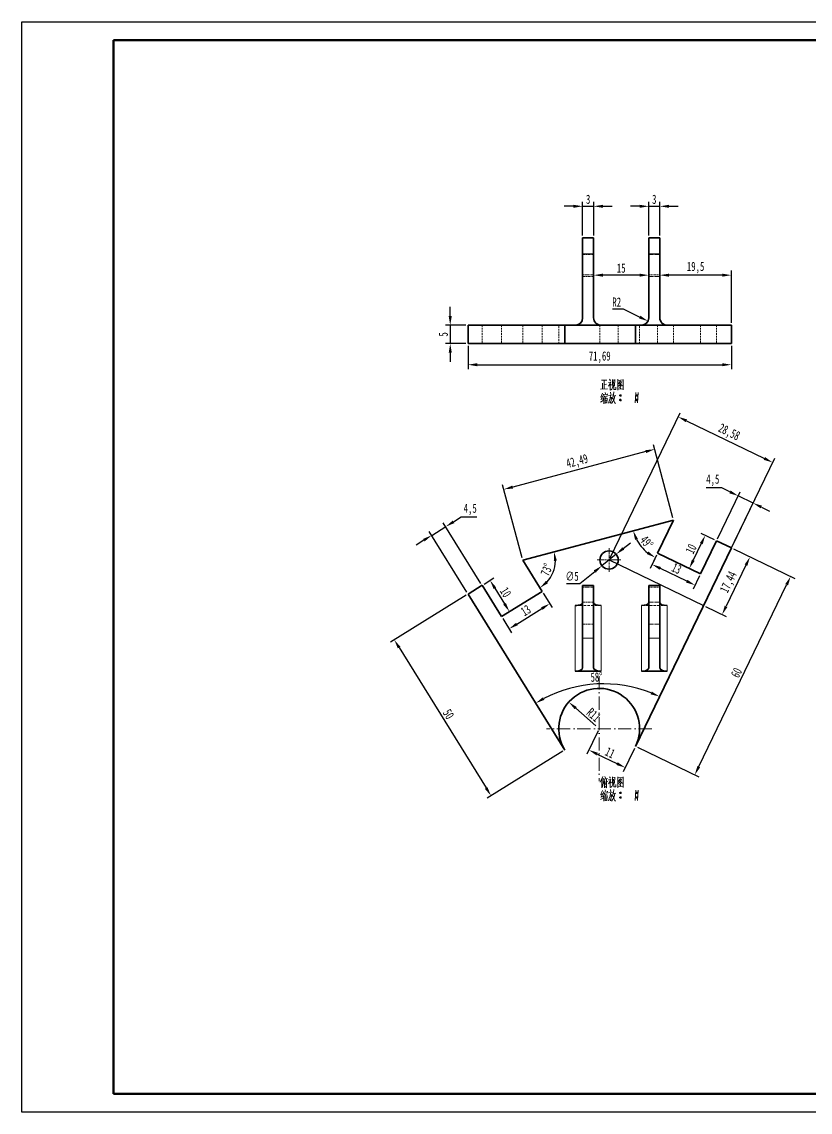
# Model space of a CAD drawing. Header units: millimetres. Extents: x 1050 to 2021, y 766 to 1186.
# Drawn here: x 1050 to 1264.7, y 765.6 to 1062.6 of the extents above; entities that cross this region are included whole.
import ezdxf

# ---------------------------------------------------------------- set-up
doc = ezdxf.new("R2010")
doc.units = ezdxf.units.MM
doc.header["$LTSCALE"] = 0.3
doc.linetypes.add('DASHDOT', pattern=[18.5, 12, -3, 0.5, -3])
doc.linetypes.add('DASHED', pattern=[19.05, 12.7, -6.35])
doc.layers.add('尺寸线', color=3, linetype='Continuous', lineweight=25)
doc.layers.add('粗实线', color=7, linetype='Continuous', lineweight=50)
doc.styles.add('NUT Standard', font='simfang.ttf', dxfattribs={"width": 0.7, "height": 2.5})
doc.dimstyles.new('NUT Standard', dxfattribs={"dimtxt": 2.5, "dimasz": 2.5, "dimexe": 1.25, "dimexo": 0.625, "dimtad": 1, "dimtoh": 1, "dimtxsty": 'NUT Standard', "dimcen": 2.5, "dimadec": 0, "dimazin": 0, "dimtfac": 1, "dimtmove": 0, "dimatfit": 3, "dimfxl": 1, "dimarcsym": 0})

# ---------------------------------------------------------------- blocks, each defined once
blk = doc.blocks.new('*D5')
at = {"layer": 'Defpoints', "color": 0, "transparency": 16777216}
for p in [(1218.72, 981.98), (1220.51, 981.09)]:
    blk.add_point(p, dxfattribs=at)
at = {"layer": '尺寸线', "color": 0, "lineweight": -2, "transparency": 16777216}
for p, q in [((1210.84, 984.41), (1213.78, 984.41)), ((1213.78, 984.41), (1218.27, 982.2))]:
    blk.add_line(p, q, dxfattribs=at)
at = {"layer": '尺寸线', "color": 0, "transparency": 16777216}
blk.add_solid([(1218.45, 982.57), (1218.08, 981.82), (1220.51, 981.09)], dxfattribs=at)
at = {"layer": '尺寸线', "color": 0, "transparency": 16777216, "insert": (1212, 986.28), "char_height": 2.5, "attachment_point": 5, "style": 'NUT Standard'}
blk.add_mtext('R2', dxfattribs=at)
blk = doc.blocks.new('*D7')
at = {"layer": 'Defpoints', "color": 0, "transparency": 16777216}
for p in [(1243.21, 919.3), (1259.34, 911.52), (1217.12, 865.27)]:
    blk.add_point(p, dxfattribs=at)
at = {"layer": '尺寸线', "color": 0, "lineweight": -2, "transparency": 16777216}
for p, q in [((1243.78, 919.03), (1260.46, 910.97)), ((1234.33, 859.74), (1258.25, 909.26)), ((1217.69, 865), (1234.37, 856.94))]:
    blk.add_line(p, q, dxfattribs=at)
at = {"layer": '尺寸线', "color": 0, "transparency": 16777216}
for points in [[(1257.87, 909.45), (1258.62, 909.08), (1259.34, 911.52)], [(1233.96, 859.92), (1234.71, 859.56), (1233.24, 857.49)]]:
    blk.add_solid(points, dxfattribs=at)
at = {"layer": '尺寸线', "color": 0, "transparency": 16777216, "insert": (1244.59, 885.32), "char_height": 2.5, "attachment_point": 5, "rotation": 64.2234, "style": 'NUT Standard'}
blk.add_mtext('60', dxfattribs=at)
blk = doc.blocks.new('*D8')
at = {"layer": 'Defpoints', "color": 0, "transparency": 16777216}
for p in [(1171.52, 906.76), (1197.87, 864.26), (1177.77, 851.8)]:
    blk.add_point(p, dxfattribs=at)
at = {"layer": '尺寸线', "color": 0, "lineweight": -2, "transparency": 16777216}
for p, q in [((1170.99, 906.43), (1150.37, 893.64)), ((1152.75, 892.18), (1176.46, 853.93)), ((1197.34, 863.93), (1176.71, 851.15))]:
    blk.add_line(p, q, dxfattribs=at)
at = {"layer": '尺寸线', "color": 0, "transparency": 16777216}
for points in [[(1153.1, 892.4), (1152.39, 891.96), (1151.43, 894.3)], [(1176.81, 854.15), (1176.1, 853.71), (1177.77, 851.8)]]:
    blk.add_solid(points, dxfattribs=at)
at = {"layer": '尺寸线', "color": 0, "transparency": 16777216, "insert": (1166.21, 874.05), "char_height": 2.5, "attachment_point": 5, "rotation": 301.7932, "style": 'NUT Standard'}
blk.add_mtext('50', dxfattribs=at)
blk = doc.blocks.new('*D9')
at = {"layer": 'Defpoints', "color": 0, "transparency": 16777216}
for p in [(1205.72, 1012.37), (1202.72, 1003.75), (1205.72, 1003.75)]:
    blk.add_point(p, dxfattribs=at)
at = {"layer": '尺寸线', "color": 0, "lineweight": -2, "transparency": 16777216}
for p, q in [((1202.72, 1004.38), (1202.72, 1013.62)), ((1205.72, 1004.38), (1205.72, 1013.62)), ((1200.22, 1012.37), (1197.72, 1012.37)), ((1202.72, 1012.37), (1205.72, 1012.37)), ((1208.22, 1012.37), (1210.72, 1012.37))]:
    blk.add_line(p, q, dxfattribs=at)
at = {"layer": '尺寸线', "color": 0, "transparency": 16777216}
for points in [[(1200.22, 1012.78), (1200.22, 1011.95), (1202.72, 1012.37)], [(1208.22, 1012.78), (1208.22, 1011.95), (1205.72, 1012.37)]]:
    blk.add_solid(points, dxfattribs=at)
at = {"layer": '尺寸线', "color": 0, "transparency": 16777216, "insert": (1204.22, 1014.26), "char_height": 2.5, "attachment_point": 5, "style": 'NUT Standard'}
blk.add_mtext('3', dxfattribs=at)
blk = doc.blocks.new('*D10')
at = {"layer": 'Defpoints', "color": 0, "transparency": 16777216}
for p in [(1223.72, 1012.37), (1220.72, 1003.75), (1223.72, 1003.75)]:
    blk.add_point(p, dxfattribs=at)
at = {"layer": '尺寸线', "color": 0, "lineweight": -2, "transparency": 16777216}
for p, q in [((1220.72, 1004.38), (1220.72, 1013.62)), ((1223.72, 1004.38), (1223.72, 1013.62)), ((1218.22, 1012.37), (1215.72, 1012.37)), ((1220.72, 1012.37), (1223.72, 1012.37)), ((1226.22, 1012.37), (1228.72, 1012.37))]:
    blk.add_line(p, q, dxfattribs=at)
at = {"layer": '尺寸线', "color": 0, "transparency": 16777216}
for points in [[(1218.22, 1012.78), (1218.22, 1011.95), (1220.72, 1012.37)], [(1226.22, 1012.78), (1226.22, 1011.95), (1223.72, 1012.37)]]:
    blk.add_solid(points, dxfattribs=at)
at = {"layer": '尺寸线', "color": 0, "transparency": 16777216, "insert": (1222.22, 1014.26), "char_height": 2.5, "attachment_point": 5, "style": 'NUT Standard'}
blk.add_mtext('3', dxfattribs=at)
blk = doc.blocks.new('*D11')
at = {"layer": 'Defpoints', "color": 0, "transparency": 16777216}
for p in [(1171.52, 974.98), (1243.21, 974.98), (1243.21, 969.21)]:
    blk.add_point(p, dxfattribs=at)
at = {"layer": '尺寸线', "color": 0, "lineweight": -2, "transparency": 16777216}
for p, q in [((1171.52, 974.35), (1171.52, 967.96)), ((1243.21, 974.35), (1243.21, 967.96)), ((1174.02, 969.21), (1240.71, 969.21))]:
    blk.add_line(p, q, dxfattribs=at)
at = {"layer": '尺寸线', "color": 0, "transparency": 16777216}
for points in [[(1174.02, 969.63), (1174.02, 968.8), (1171.52, 969.21)], [(1240.71, 969.63), (1240.71, 968.8), (1243.21, 969.21)]]:
    blk.add_solid(points, dxfattribs=at)
at = {"layer": '尺寸线', "color": 0, "transparency": 16777216, "insert": (1207.37, 971.28), "char_height": 2.5, "attachment_point": 5, "style": 'NUT Standard'}
blk.add_mtext('71,69', dxfattribs=at)
blk = doc.blocks.new('*D13')
at = {"layer": 'Defpoints', "color": 0, "transparency": 16777216}
for p in [(1243.21, 919.3), (1235.63, 903.6), (1240.69, 901.16)]:
    blk.add_point(p, dxfattribs=at)
at = {"layer": '尺寸线', "color": 0, "lineweight": -2, "transparency": 16777216}
for p, q in [((1243.78, 919.03), (1249.4, 916.32)), ((1247.18, 914.61), (1241.78, 903.41)), ((1236.19, 903.33), (1241.81, 900.61))]:
    blk.add_line(p, q, dxfattribs=at)
at = {"layer": '尺寸线', "color": 0, "transparency": 16777216}
for points in [[(1246.81, 914.79), (1247.56, 914.43), (1248.27, 916.86)], [(1241.4, 903.59), (1242.15, 903.23), (1240.69, 901.16)]]:
    blk.add_solid(points, dxfattribs=at)
at = {"layer": '尺寸线', "color": 0, "transparency": 16777216, "insert": (1242.62, 909.91), "char_height": 2.5, "attachment_point": 5, "rotation": 64.2234, "style": 'NUT Standard'}
blk.add_mtext('17,44', dxfattribs=at)
blk = doc.blocks.new('*D14')
at = {"layer": 'Defpoints', "color": 0, "transparency": 16777216}
for p in [(1207.22, 870.05), (1217.12, 865.27), (1214.33, 859.48)]:
    blk.add_point(p, dxfattribs=at)
at = {"layer": '尺寸线', "color": 0, "lineweight": -2, "transparency": 16777216}
for p, q in [((1206.95, 869.49), (1203.88, 863.14)), ((1216.85, 864.71), (1213.78, 858.35)), ((1206.67, 863.18), (1212.07, 860.57))]:
    blk.add_line(p, q, dxfattribs=at)
at = {"layer": '尺寸线', "color": 0, "transparency": 16777216}
for points in [[(1206.85, 863.55), (1206.49, 862.8), (1204.42, 864.26)], [(1212.26, 860.94), (1211.89, 860.19), (1214.33, 859.48)]]:
    blk.add_solid(points, dxfattribs=at)
at = {"layer": '尺寸线', "color": 0, "transparency": 16777216, "insert": (1210.19, 863.56), "char_height": 2.5, "attachment_point": 5, "rotation": 334.2233, "style": 'NUT Standard'}
blk.add_mtext('11', dxfattribs=at)
blk = doc.blocks.new('*D15')
at = {"layer": 'Defpoints', "color": 0, "transparency": 16777216}
for p in [(1198.96, 877.32), (1207.22, 870.05)]:
    blk.add_point(p, dxfattribs=at)
at = {"layer": '尺寸线', "color": 0, "lineweight": -2, "transparency": 16777216}
blk.add_line((1206.28, 870.88), (1200.83, 875.67), dxfattribs=at)
at = {"layer": '尺寸线', "color": 0, "transparency": 16777216}
blk.add_solid([(1201.11, 875.98), (1200.56, 875.36), (1198.96, 877.32)], dxfattribs=at)
at = {"layer": '尺寸线', "color": 0, "transparency": 16777216, "insert": (1205.73, 873.86), "char_height": 2.5, "attachment_point": 5, "rotation": 318.6667, "style": 'NUT Standard'}
blk.add_mtext('R11', dxfattribs=at)
blk = doc.blocks.new('*D16')
at = {"layer": 'Defpoints', "color": 0, "transparency": 16777216}
for p in [(1243.21, 919.3), (1171.52, 906.76), (1212.44, 882.07), (1217.12, 865.27), (1197.87, 864.26)]:
    blk.add_point(p, dxfattribs=at)
at = {"layer": '尺寸线', "color": 0, "lineweight": -2, "transparency": 16777216}
blk.add_arc((1208.42, 847.24), 35.06, 68.3096, 117.707, dxfattribs=at)
at = {"layer": '尺寸线', "color": 0, "transparency": 16777216}
for points in [[(1221.54, 880.2), (1221.21, 879.44), (1223.66, 878.82)], [(1192.32, 877.92), (1191.91, 878.65), (1189.94, 877.04)]]:
    blk.add_solid(points, dxfattribs=at)
at = {"layer": '尺寸线', "color": 0, "transparency": 16777216, "insert": (1206.48, 884.14), "char_height": 2.5, "attachment_point": 5, "rotation": 3.0083, "style": 'NUT Standard'}
blk.add_mtext('58°', dxfattribs=at)
blk = doc.blocks.new('*D17')
at = {"layer": 'Defpoints', "color": 0, "transparency": 16777216}
for p in [(1175.35, 909.13), (1180.62, 900.63), (1182.79, 901.97)]:
    blk.add_point(p, dxfattribs=at)
at = {"layer": '尺寸线', "color": 0, "lineweight": -2, "transparency": 16777216}
for p, q in [((1175.88, 909.46), (1178.58, 911.13)), ((1178.83, 908.35), (1181.47, 904.1)), ((1181.15, 900.96), (1183.85, 902.63))]:
    blk.add_line(p, q, dxfattribs=at)
at = {"layer": '尺寸线', "color": 0, "transparency": 16777216}
for points in [[(1179.19, 908.57), (1178.48, 908.13), (1177.52, 910.47)], [(1181.82, 904.32), (1181.11, 903.88), (1182.79, 901.97)]]:
    blk.add_solid(points, dxfattribs=at)
at = {"layer": '尺寸线', "color": 0, "transparency": 16777216, "insert": (1181.76, 907.22), "char_height": 2.5, "attachment_point": 5, "rotation": 301.7933, "style": 'NUT Standard'}
blk.add_mtext('10', dxfattribs=at)
blk = doc.blocks.new('*D18')
at = {"layer": 'Defpoints', "color": 0, "transparency": 16777216}
for p in [(1211.84, 917.6), (1207.96, 914.45)]:
    blk.add_point(p, dxfattribs=at)
at = {"layer": '尺寸线', "color": 0, "lineweight": -2, "transparency": 16777216}
for p, q in [((1213.79, 919.17), (1215.73, 920.74)), ((1211.84, 917.6), (1207.96, 914.45)), ((1201.99, 909.63), (1206.01, 912.88)), ((1198.32, 909.63), (1201.99, 909.63))]:
    blk.add_line(p, q, dxfattribs=at)
at = {"layer": '尺寸线', "color": 0, "transparency": 16777216}
for points in [[(1213.52, 919.5), (1214.05, 918.85), (1211.84, 917.6)], [(1205.75, 913.2), (1206.27, 912.56), (1207.96, 914.45)]]:
    blk.add_solid(points, dxfattribs=at)
at = {"layer": '尺寸线', "color": 0, "transparency": 16777216, "insert": (1199.84, 911.59), "char_height": 2.5, "attachment_point": 5, "style": 'NUT Standard'}
blk.add_mtext('∅5', dxfattribs=at)
blk = doc.blocks.new('*D19')
at = {"layer": 'Defpoints', "color": 0, "transparency": 16777216}
for p in [(1227.46, 926.91), (1186.4, 915.98), (1186.4, 915.98), (1193.78, 911.03), (1191.67, 907.48)]:
    blk.add_point(p, dxfattribs=at)
at = {"layer": '尺寸线', "color": 0, "lineweight": -2, "transparency": 16777216}
blk.add_arc((1186.4, 915.98), 8.89, 317.9607, 358.7453, dxfattribs=at)
at = {"layer": '尺寸线', "color": 0, "transparency": 16777216}
for points in [[(1194.87, 915.73), (1195.7, 915.83), (1194.99, 918.26)], [(1193.27, 909.7), (1192.73, 910.34), (1191.08, 908.42)]]:
    blk.add_solid(points, dxfattribs=at)
at = {"layer": '尺寸线', "color": 0, "transparency": 16777216, "insert": (1192.91, 913.4), "char_height": 2.5, "attachment_point": 5, "rotation": 68.353, "style": 'NUT Standard'}
blk.add_mtext('73°', dxfattribs=at)
blk = doc.blocks.new('*D20')
at = {"layer": 'Defpoints', "color": 0, "transparency": 16777216}
for p in [(1227.46, 926.91), (1227.46, 926.91), (1217.75, 921), (1223.11, 917.91), (1186.4, 915.98)]:
    blk.add_point(p, dxfattribs=at)
at = {"layer": '尺寸线', "color": 0, "lineweight": -2, "transparency": 16777216}
blk.add_line((1222.84, 917.34), (1221.97, 915.55), dxfattribs=at)
blk.add_arc((1227.46, 926.91), 11.37, 207.5369, 231.5993, dxfattribs=at)
at = {"layer": '尺寸线', "color": 0, "transparency": 16777216}
for points in [[(1216.99, 921.5), (1217.76, 921.81), (1216.47, 923.99)], [(1220.61, 918.35), (1220.17, 917.65), (1222.51, 916.67)]]:
    blk.add_solid(points, dxfattribs=at)
at = {"layer": '尺寸线', "color": 0, "transparency": 16777216, "insert": (1220.15, 920.87), "char_height": 2.5, "attachment_point": 5, "rotation": 309.5681, "style": 'NUT Standard'}
blk.add_mtext('49°', dxfattribs=at)
blk = doc.blocks.new('*D21')
at = {"layer": 'Defpoints', "color": 0, "transparency": 16777216}
for p in [(1181.26, 935.26), (1227.46, 926.91), (1186.4, 915.98)]:
    blk.add_point(p, dxfattribs=at)
at = {"layer": '尺寸线', "color": 0, "lineweight": -2, "transparency": 16777216}
for p, q in [((1219.9, 945.55), (1183.68, 935.9)), ((1227.29, 927.52), (1222, 947.4)), ((1186.24, 916.58), (1180.94, 936.47))]:
    blk.add_line(p, q, dxfattribs=at)
at = {"layer": '尺寸线', "color": 0, "transparency": 16777216}
for points in [[(1219.8, 945.95), (1220.01, 945.15), (1222.32, 946.19)], [(1183.57, 936.3), (1183.79, 935.5), (1181.26, 935.26)]]:
    blk.add_solid(points, dxfattribs=at)
at = {"layer": '尺寸线', "color": 0, "transparency": 16777216, "insert": (1201.26, 942.72), "char_height": 2.5, "attachment_point": 5, "rotation": 14.9127, "style": 'NUT Standard'}
blk.add_mtext('42,49', dxfattribs=at)
blk = doc.blocks.new('*D22')
at = {"layer": 'Defpoints', "color": 0, "transparency": 16777216}
for p in [(1191.67, 907.48), (1193.75, 904.12), (1180.62, 900.63)]:
    blk.add_point(p, dxfattribs=at)
at = {"layer": '尺寸线', "color": 0, "lineweight": -2, "transparency": 16777216}
for p, q in [((1192, 906.95), (1194.41, 903.06)), ((1180.95, 900.1), (1183.36, 896.21)), ((1184.82, 898.59), (1191.62, 902.81))]:
    blk.add_line(p, q, dxfattribs=at)
at = {"layer": '尺寸线', "color": 0, "transparency": 16777216}
for points in [[(1191.4, 903.16), (1191.84, 902.45), (1193.75, 904.12)], [(1184.6, 898.94), (1185.04, 898.24), (1182.7, 897.27)]]:
    blk.add_solid(points, dxfattribs=at)
at = {"layer": '尺寸线', "color": 0, "transparency": 16777216, "insert": (1187.23, 902.3), "char_height": 2.5, "attachment_point": 5, "rotation": 31.7932, "style": 'NUT Standard'}
blk.add_mtext('13', dxfattribs=at)
blk = doc.blocks.new('*D23')
at = {"layer": 'Defpoints', "color": 0, "transparency": 16777216}
for p in [(1223.11, 917.91), (1221.62, 914.82), (1234.81, 912.25)]:
    blk.add_point(p, dxfattribs=at)
at = {"layer": '尺寸线', "color": 0, "lineweight": -2, "transparency": 16777216}
for p, q in [((1222.84, 917.34), (1221.07, 913.7)), ((1231.07, 910.26), (1223.87, 913.73)), ((1234.54, 911.69), (1232.78, 908.04))]:
    blk.add_line(p, q, dxfattribs=at)
at = {"layer": '尺寸线', "color": 0, "transparency": 16777216}
for points in [[(1224.05, 914.11), (1223.69, 913.36), (1221.62, 914.82)], [(1231.25, 910.63), (1230.89, 909.88), (1233.32, 909.17)]]:
    blk.add_solid(points, dxfattribs=at)
at = {"layer": '尺寸线', "color": 0, "transparency": 16777216, "insert": (1228.29, 913.7), "char_height": 2.5, "attachment_point": 5, "rotation": 334.2235, "style": 'NUT Standard'}
blk.add_mtext('13', dxfattribs=at)
blk = doc.blocks.new('*D24')
at = {"layer": 'Defpoints', "color": 0, "transparency": 16777216}
for p in [(1239.16, 921.26), (1231.76, 913.73), (1234.81, 912.25)]:
    blk.add_point(p, dxfattribs=at)
at = {"layer": '尺寸线', "color": 0, "lineweight": -2, "transparency": 16777216}
for p, q in [((1238.6, 921.53), (1234.98, 923.28)), ((1235.02, 920.48), (1232.84, 915.98)), ((1234.25, 912.52), (1230.63, 914.27))]:
    blk.add_line(p, q, dxfattribs=at)
at = {"layer": '尺寸线', "color": 0, "transparency": 16777216}
for points in [[(1234.64, 920.66), (1235.39, 920.3), (1236.1, 922.74)], [(1232.47, 916.16), (1233.22, 915.8), (1231.76, 913.73)]]:
    blk.add_solid(points, dxfattribs=at)
at = {"layer": '尺寸线', "color": 0, "transparency": 16777216, "insert": (1232.23, 919.05), "char_height": 2.5, "attachment_point": 5, "rotation": 64.2235, "style": 'NUT Standard'}
blk.add_mtext('10', dxfattribs=at)
blk = doc.blocks.new('*D25')
at = {"layer": 'Defpoints', "color": 0, "transparency": 16777216}
for p in [(1245.07, 933.49), (1239.16, 921.26), (1243.21, 919.3)]:
    blk.add_point(p, dxfattribs=at)
at = {"layer": '尺寸线', "color": 0, "lineweight": -2, "transparency": 16777216}
for p, q in [((1240.57, 935.66), (1236.35, 935.66)), ((1242.82, 934.57), (1240.57, 935.66)), ((1239.43, 921.82), (1245.61, 934.61)), ((1243.49, 919.86), (1249.66, 932.66)), ((1249.12, 931.53), (1245.07, 933.49)), ((1251.37, 930.44), (1253.62, 929.36))]:
    blk.add_line(p, q, dxfattribs=at)
at = {"layer": '尺寸线', "color": 0, "transparency": 16777216}
for points in [[(1243, 934.95), (1242.64, 934.2), (1245.07, 933.49)], [(1251.55, 930.82), (1251.19, 930.07), (1249.12, 931.53)]]:
    blk.add_solid(points, dxfattribs=at)
at = {"layer": '尺寸线', "color": 0, "transparency": 16777216, "insert": (1238.15, 937.73), "char_height": 2.5, "attachment_point": 5, "style": 'NUT Standard'}
blk.add_mtext('4,5', dxfattribs=at)
blk = doc.blocks.new('*D26')
at = {"layer": 'Defpoints', "color": 0, "transparency": 16777216}
for p in [(1223.72, 993.61), (1223.72, 993.61), (1243.21, 979.98)]:
    blk.add_point(p, dxfattribs=at)
at = {"layer": '尺寸线', "color": 0, "lineweight": -2, "transparency": 16777216}
for p, q in [((1223.72, 994.23), (1223.72, 994.86)), ((1240.71, 993.61), (1226.22, 993.61)), ((1243.21, 980.6), (1243.21, 994.86))]:
    blk.add_line(p, q, dxfattribs=at)
at = {"layer": '尺寸线', "color": 0, "transparency": 16777216}
for points in [[(1226.22, 994.02), (1226.22, 993.19), (1223.72, 993.61)], [(1240.71, 994.02), (1240.71, 993.19), (1243.21, 993.61)]]:
    blk.add_solid(points, dxfattribs=at)
at = {"layer": '尺寸线', "color": 0, "transparency": 16777216, "insert": (1233.47, 995.67), "char_height": 2.5, "attachment_point": 5, "style": 'NUT Standard'}
blk.add_mtext('19,5', dxfattribs=at)
blk = doc.blocks.new('*D27')
at = {"layer": 'Defpoints', "color": 0, "transparency": 16777216}
for p in [(1205.72, 993.61), (1205.72, 993.61), (1220.72, 993.61)]:
    blk.add_point(p, dxfattribs=at)
at = {"layer": '尺寸线', "color": 0, "lineweight": -2, "transparency": 16777216}
for p, q in [((1205.72, 994.23), (1205.72, 994.86)), ((1218.22, 993.61), (1208.22, 993.61)), ((1220.72, 994.23), (1220.72, 994.86))]:
    blk.add_line(p, q, dxfattribs=at)
at = {"layer": '尺寸线', "color": 0, "transparency": 16777216}
for points in [[(1208.22, 994.02), (1208.22, 993.19), (1205.72, 993.61)], [(1218.22, 994.02), (1218.22, 993.19), (1220.72, 993.61)]]:
    blk.add_solid(points, dxfattribs=at)
at = {"layer": '尺寸线', "color": 0, "transparency": 16777216, "insert": (1213.22, 995.5), "char_height": 2.5, "attachment_point": 5, "style": 'NUT Standard'}
blk.add_mtext('15', dxfattribs=at)
blk = doc.blocks.new('*D28')
at = {"layer": 'Defpoints', "color": 0, "transparency": 16777216}
for p in [(1165.44, 925.11), (1175.35, 909.13), (1171.52, 906.76)]:
    blk.add_point(p, dxfattribs=at)
at = {"layer": '尺寸线', "color": 0, "lineweight": -2, "transparency": 16777216}
for p, q in [((1167.57, 926.42), (1169.69, 927.74)), ((1169.69, 927.74), (1173.91, 927.74)), ((1171.2, 907.29), (1160.96, 923.8)), ((1161.62, 922.74), (1165.44, 925.11)), ((1175.02, 909.66), (1164.79, 926.17)), ((1159.49, 921.42), (1157.37, 920.1))]:
    blk.add_line(p, q, dxfattribs=at)
at = {"layer": '尺寸线', "color": 0, "transparency": 16777216}
for points in [[(1167.35, 926.78), (1167.79, 926.07), (1165.44, 925.11)], [(1159.28, 921.77), (1159.71, 921.07), (1161.62, 922.74)]]:
    blk.add_solid(points, dxfattribs=at)
at = {"layer": '尺寸线', "color": 0, "transparency": 16777216, "insert": (1172.11, 929.81), "char_height": 2.5, "attachment_point": 5, "style": 'NUT Standard'}
blk.add_mtext('4,5', dxfattribs=at)
blk = doc.blocks.new('*D29')
at = {"layer": 'Defpoints', "color": 0, "transparency": 16777216}
for p in [(1254.46, 942.59), (1209.9, 916.03), (1235.63, 903.6)]:
    blk.add_point(p, dxfattribs=at)
at = {"layer": '尺寸线', "color": 0, "lineweight": -2, "transparency": 16777216}
for p, q in [((1210.17, 916.59), (1229.27, 956.14)), ((1230.98, 953.93), (1252.21, 943.68)), ((1235.91, 904.16), (1255.01, 943.72))]:
    blk.add_line(p, q, dxfattribs=at)
at = {"layer": '尺寸线', "color": 0, "transparency": 16777216}
for points in [[(1231.16, 954.31), (1230.8, 953.56), (1228.73, 955.02)], [(1252.39, 944.05), (1252.03, 943.3), (1254.46, 942.59)]]:
    blk.add_solid(points, dxfattribs=at)
at = {"layer": '尺寸线', "color": 0, "transparency": 16777216, "insert": (1242.5, 950.67), "char_height": 2.5, "attachment_point": 5, "rotation": 334.2234, "style": 'NUT Standard'}
blk.add_mtext('28,58', dxfattribs=at)
blk = doc.blocks.new('*D34')
at = {"layer": 'Defpoints', "color": 0, "transparency": 16777216}
for p in [(1171.52, 979.98), (1166.67, 974.98), (1171.52, 974.98)]:
    blk.add_point(p, dxfattribs=at)
at = {"layer": '尺寸线', "color": 0, "lineweight": -2, "transparency": 16777216}
for p, q in [((1166.67, 982.48), (1166.67, 984.98)), ((1170.9, 979.98), (1165.42, 979.98)), ((1166.67, 979.98), (1166.67, 974.98)), ((1170.9, 974.98), (1165.42, 974.98)), ((1166.67, 972.48), (1166.67, 969.98))]:
    blk.add_line(p, q, dxfattribs=at)
at = {"layer": '尺寸线', "color": 0, "transparency": 16777216}
for points in [[(1166.25, 982.48), (1167.09, 982.48), (1166.67, 979.98)], [(1166.25, 972.48), (1167.09, 972.48), (1166.67, 974.98)]]:
    blk.add_solid(points, dxfattribs=at)
at = {"layer": '尺寸线', "color": 0, "transparency": 16777216, "insert": (1164.78, 977.48), "char_height": 2.5, "attachment_point": 5, "rotation": 90, "style": 'NUT Standard'}
blk.add_mtext('5', dxfattribs=at)

msp = doc.modelspace()

# ---------------------------------------------------------------- linework, layer by layer
for p, q in [((1050.042, 1062.619), (1470.042, 1062.619)), ((1050.042, 765.619), (1050.042, 1062.619)), ((1470.042, 765.619), (1050.042, 765.619))]:
    msp.add_line(p, q)
at = {"color": 7, "lineweight": 35}
for p, q in [((1202.717, 999.421), (1202.717, 1003.751)), ((1202.717, 1003.751), (1205.717, 1003.751)), ((1205.717, 999.421), (1205.717, 1003.751)), ((1220.717, 999.421), (1220.717, 1003.751)), ((1220.717, 1003.751), (1223.717, 1003.751)), ((1223.717, 999.421), (1223.717, 1003.751)), ((1202.717, 999.421), (1202.717, 981.975)), ((1205.717, 999.421), (1205.717, 981.975)), ((1220.717, 999.421), (1220.717, 981.975)), ((1223.717, 999.421), (1223.717, 981.975)), ((1197.868, 979.975), (1171.525, 979.975)), ((1171.525, 979.975), (1171.525, 974.975)), ((1218.217, 979.975), (1196.217, 979.975)), ((1197.868, 979.975), (1197.868, 974.975)), ((1217.122, 979.975), (1243.214, 979.975)), ((1217.122, 979.975), (1217.122, 974.975)), ((1225.707, 979.975), (1227.456, 979.975)), ((1243.214, 979.975), (1243.214, 974.975)), ((1197.868, 974.975), (1171.525, 974.975)), ((1217.122, 974.975), (1197.868, 974.975)), ((1217.122, 974.975), (1243.214, 974.975)), ((1227.456, 926.911), (1186.399, 915.977)), ((1223.107, 917.906), (1227.456, 926.911)), ((1239.162, 921.258), (1234.813, 912.253)), ((1243.214, 919.301), (1239.162, 921.258)), ((1217.122, 865.271), (1243.214, 919.301)), ((1234.813, 912.253), (1223.107, 917.906)), ((1191.668, 907.478), (1186.399, 915.977)), ((1171.525, 906.757), (1175.35, 909.128)), ((1175.35, 909.128), (1180.618, 900.629)), ((1202.717, 894.777), (1202.717, 909.074)), ((1202.717, 909.074), (1205.717, 909.074)), ((1205.717, 894.777), (1205.717, 909.074)), ((1220.717, 894.777), (1220.717, 909.074)), ((1220.717, 909.074), (1223.717, 909.074)), ((1223.717, 894.777), (1223.717, 909.074)), ((1197.868, 864.259), (1171.525, 906.757)), ((1180.618, 900.629), (1191.668, 907.478)), ((1202.717, 894.777), (1202.717, 886.642)), ((1205.717, 894.777), (1205.717, 886.642)), ((1220.717, 894.777), (1220.717, 886.642)), ((1223.717, 894.777), (1223.717, 886.642)), ((1207.717, 885.709), (1200.717, 885.709)), ((1225.717, 885.709), (1218.717, 885.709))]:
    msp.add_line(p, q, dxfattribs=at)
at = {"color": 7, "lineweight": 13}
for p, q in [((1205.717, 999.421), (1202.717, 999.421)), ((1223.717, 999.421), (1220.717, 999.421)), ((1200.717, 903.631), (1200.717, 885.709)), ((1207.717, 903.631), (1207.717, 885.709)), ((1218.717, 903.631), (1218.717, 885.709)), ((1225.717, 903.631), (1225.717, 885.709)), ((1205.717, 894.777), (1202.717, 894.777)), ((1223.717, 894.777), (1220.717, 894.777))]:
    msp.add_line(p, q, dxfattribs=at)
at = {"color": 7, "linetype": 'DASHED', "lineweight": 13, "ltscale": 0.075}
for p, q in [((1202.717, 999.251), (1205.717, 999.251)), ((1220.717, 999.251), (1223.717, 999.251)), ((1205.717, 993.686), (1202.717, 993.686)), ((1202.717, 993.251), (1205.717, 993.251)), ((1223.717, 993.686), (1220.717, 993.686)), ((1220.717, 993.251), (1223.717, 993.251)), ((1205.717, 908.622), (1202.717, 908.622)), ((1223.717, 908.622), (1220.717, 908.622)), ((1202.717, 904.574), (1205.717, 904.574)), ((1220.717, 904.574), (1223.717, 904.574)), ((1202.717, 898.574), (1205.717, 898.574)), ((1220.717, 898.574), (1223.717, 898.574))]:
    msp.add_line(p, q, dxfattribs=at)
at = {"color": 7, "linetype": 'DASHED', "lineweight": 13, "ltscale": 0.125}
for p, q in [((1175.35, 979.975), (1175.35, 974.975)), ((1180.618, 979.975), (1180.618, 974.975)), ((1186.399, 979.975), (1186.399, 974.975)), ((1191.668, 979.975), (1191.668, 974.975)), ((1196.217, 974.975), (1196.217, 979.975)), ((1207.399, 979.975), (1207.399, 974.975)), ((1212.399, 979.975), (1212.399, 974.975)), ((1218.217, 974.975), (1218.217, 979.975)), ((1223.107, 979.975), (1223.107, 974.975)), ((1227.456, 979.975), (1227.456, 974.975)), ((1234.813, 979.975), (1234.813, 974.975)), ((1239.162, 979.975), (1239.162, 974.975))]:
    msp.add_line(p, q, dxfattribs=at)
at = {"color": 7, "linetype": 'DASHED', "lineweight": 13, "ltscale": 0.065003}
msp.add_line((1223.107, 979.975), (1225.707, 979.975), dxfattribs=at)
at = {"color": 7, "linetype": 'DASHED', "lineweight": 13, "ltscale": 0.041265}
msp.add_line((1197.868, 974.975), (1196.217, 974.975), dxfattribs=at)
at = {"color": 7, "linetype": 'DASHED', "lineweight": 13, "ltscale": 0.027372}
msp.add_line((1218.217, 974.975), (1217.122, 974.975), dxfattribs=at)
at = {"color": 7, "linetype": 'DASHED', "lineweight": 13, "ltscale": 0.108716}
msp.add_line((1223.107, 974.975), (1227.456, 974.975), dxfattribs=at)
at = {"color": 7, "linetype": 'DASHDOT', "lineweight": 13, "ltscale": 0.1625}
for p, q in [((1209.899, 919.277), (1209.899, 912.777)), ((1213.149, 916.027), (1206.649, 916.027))]:
    msp.add_line(p, q, dxfattribs=at)
at = {"color": 7, "linetype": 'DASHED', "lineweight": 13, "ltscale": 0.175}
for p, q in [((1207.717, 903.631), (1200.717, 903.631)), ((1225.717, 903.631), (1218.717, 903.631))]:
    msp.add_line(p, q, dxfattribs=at)
at = {"color": 7, "linetype": 'DASHDOT', "lineweight": 13}
for p, q in [((1207.217, 884.355), (1207.217, 855.755)), ((1221.517, 870.055), (1192.917, 870.055))]:
    msp.add_line(p, q, dxfattribs=at)
at = {"color": 7, "lineweight": 13}
for points in [[(1210.065, 965.253), (1210.345, 964.833)], [(1212.27, 965.253), (1212.27, 963.783), (1212.27, 962.278)], [(1207.545, 962.558), (1209.505, 962.663)], [(1207.825, 964.973), (1209.33, 965.043)], [(1208.105, 964.168), (1208.105, 962.593)], [(1208.595, 964.973), (1208.595, 963.818), (1208.595, 962.628)], [(1208.595, 963.853), (1209.225, 963.923)], [(1210.415, 964.588), (1210.24, 964.098), (1209.75, 963.363)], [(1209.785, 964.378), (1210.345, 964.448)], [(1210.24, 964.098), (1210.24, 962.313)], [(1210.24, 963.923), (1210.555, 963.608)], [(1210.345, 962.313), (1210.625, 962.593)], [(1210.625, 962.593), (1210.87, 962.943)], [(1210.835, 965.218), (1210.835, 963.538)], [(1211.5, 965.043), (1210.835, 964.973)], [(1211.045, 963.573), (1210.87, 962.943)], [(1211.15, 964.623), (1211.045, 963.573)], [(1211.185, 962.593), (1211.185, 963.678)], [(1211.325, 962.488), (1211.185, 962.593)], [(1211.745, 962.488), (1211.325, 962.488)], [(1211.43, 963.468), (1211.5, 965.148)], [(1211.745, 963.118), (1211.745, 962.488)], [(1212.27, 965.218), (1212.27, 963.818), (1212.27, 962.418)], [(1213.74, 965.078), (1212.27, 964.938)], [(1212.27, 962.523), (1213.635, 962.628)], [(1212.34, 963.328), (1212.83, 963.748)], [(1213.04, 964.798), (1212.48, 963.993)], [(1212.795, 964.238), (1213.495, 963.503)], [(1212.795, 963.153), (1213.145, 962.768)], [(1212.83, 964.448), (1213.285, 964.518)], [(1212.83, 963.748), (1213.04, 964.028)], [(1212.9, 963.538), (1213.145, 963.258)], [(1213.04, 964.028), (1213.39, 964.658)], [(1213.495, 963.503), (1213.67, 963.538)], [(1213.705, 962.348), (1213.705, 962.453), (1213.635, 962.628)], [(1213.705, 962.453), (1213.705, 963.818), (1213.74, 965.218)], [(1207.58, 959.058), (1208.28, 959.443)], [(1208.035, 960.493), (1207.615, 960.353)], [(1208.105, 961.508), (1207.65, 960.423)], [(1207.685, 959.723), (1208.21, 959.898)], [(1208.175, 960.738), (1207.72, 959.723)], [(1208.49, 960.213), (1208.175, 959.723)], [(1208.42, 961.193), (1208.315, 960.633)], [(1208.42, 961.053), (1209.47, 961.193)], [(1208.665, 960.773), (1208.49, 960.213)], [(1208.525, 960.283), (1208.525, 958.568)], [(1208.735, 960.493), (1209.435, 960.598)], [(1208.805, 961.683), (1208.98, 961.298)], [(1208.805, 960.073), (1208.84, 958.673)], [(1208.805, 959.968), (1209.33, 960.038)], [(1208.84, 959.408), (1209.225, 959.478)], [(1209.05, 960.528), (1208.98, 959.968)], [(1209.365, 960.143), (1209.295, 958.743)], [(1209.505, 961.298), (1209.365, 960.843)], [(1210.275, 960.913), (1210.17, 960.003), (1210.065, 959.583), (1209.75, 958.708)], [(1209.785, 960.843), (1210.835, 960.983)], [(1210.59, 960.423), (1210.485, 959.583), (1210.345, 958.743), (1210.135, 959.023)], [(1210.205, 960.248), (1210.59, 960.318)], [(1210.275, 961.753), (1210.38, 961.193)], [(1210.975, 960.423), (1210.8, 959.863)], [(1210.905, 960.178), (1211.465, 958.743)], [(1211.115, 961.053), (1210.975, 960.423)], [(1211.255, 959.793), (1210.975, 959.163)], [(1211.045, 960.668), (1211.745, 960.808)], [(1211.185, 961.788), (1211.115, 961.053)], [(1211.465, 960.738), (1211.255, 959.793)], [(1212.795, 960.878), (1213.18, 960.878)], [(1212.795, 959.618), (1213.18, 959.618)], [(1212.83, 960.983), (1213.145, 960.983)], [(1212.83, 960.738), (1213.145, 960.738)], [(1212.83, 959.723), (1213.145, 959.723)], [(1212.83, 959.478), (1213.145, 959.478)], [(1217.24, 961.613), (1217.135, 960.213), (1217.03, 958.813)], [(1217.24, 960.878), (1217.625, 960.878)], [(1217.24, 959.618), (1217.625, 959.618)], [(1217.275, 960.983), (1217.59, 960.983)], [(1217.275, 960.738), (1217.59, 960.738)], [(1217.275, 959.723), (1217.59, 959.723)], [(1217.275, 959.478), (1217.59, 959.478)], [(1217.835, 961.613), (1217.73, 960.213), (1217.625, 958.813)], [(1209.295, 958.918), (1208.875, 958.848)], [(1210.975, 959.163), (1210.59, 958.638)], [(1211.465, 958.743), (1211.78, 958.743)], [(1208.175, 857.084), (1207.475, 855.475)], [(1207.93, 856.419), (1207.93, 855.194), (1207.93, 853.934)], [(1208.35, 856.595), (1208.315, 855.299)], [(1208.35, 856.35), (1209.47, 856.524)], [(1208.63, 855.72), (1208.385, 855.264)], [(1208.735, 856.244), (1208.63, 855.72)], [(1208.63, 855.72), (1208.63, 853.97)], [(1208.735, 857.049), (1208.945, 856.559)], [(1208.735, 855.544), (1209.54, 855.684)], [(1209.19, 856.35), (1209.19, 855.16), (1209.19, 853.934)], [(1210.415, 856.314), (1210.24, 855.824), (1209.75, 855.09)], [(1209.785, 856.104), (1210.345, 856.174)], [(1210.065, 856.979), (1210.345, 856.559)], [(1210.24, 855.824), (1210.24, 854.04)], [(1210.24, 855.649), (1210.555, 855.334)], [(1210.835, 856.944), (1210.835, 855.264)], [(1211.5, 856.769), (1210.835, 856.699)], [(1211.15, 856.35), (1211.045, 855.299)], [(1211.185, 854.319), (1211.185, 855.405)], [(1211.43, 855.194), (1211.5, 856.874)], [(1212.27, 856.979), (1212.27, 855.509), (1212.27, 854.004)], [(1212.27, 856.944), (1212.27, 855.544), (1212.27, 854.144)], [(1213.74, 856.804), (1212.27, 856.665)], [(1212.34, 855.054), (1212.83, 855.475)], [(1213.04, 856.524), (1212.48, 855.72)], [(1212.795, 855.965), (1213.495, 855.229)], [(1212.83, 856.174), (1213.285, 856.244)], [(1212.83, 855.475), (1213.04, 855.754)], [(1213.04, 855.754), (1213.39, 856.384)], [(1213.705, 854.179), (1213.705, 855.544), (1213.74, 856.944)], [(1208.105, 853.234), (1207.65, 852.149)], [(1208.175, 852.465), (1207.72, 851.449)], [(1208.21, 854.669), (1208.035, 854.04)], [(1208.315, 855.299), (1208.21, 854.669)], [(1208.42, 852.919), (1208.315, 852.359)], [(1208.42, 852.78), (1209.47, 852.919)], [(1208.665, 852.499), (1208.49, 851.939)], [(1208.805, 855.299), (1208.945, 854.879)], [(1208.805, 853.409), (1208.98, 853.024)], [(1209.19, 853.934), (1208.91, 854.389)], [(1209.505, 853.024), (1209.365, 852.569)], [(1210.275, 852.639), (1210.17, 851.729), (1210.065, 851.309), (1209.75, 850.434)], [(1209.785, 852.569), (1210.835, 852.709)], [(1210.275, 853.479), (1210.38, 852.919)], [(1210.345, 854.04), (1210.625, 854.319)], [(1210.625, 854.319), (1210.87, 854.669)], [(1211.045, 855.299), (1210.87, 854.669)], [(1211.115, 852.78), (1210.975, 852.149)], [(1211.045, 852.394), (1211.745, 852.534)], [(1211.185, 853.514), (1211.115, 852.78)], [(1211.325, 854.215), (1211.185, 854.319)], [(1211.465, 852.465), (1211.255, 851.519)], [(1211.745, 854.215), (1211.325, 854.215)], [(1211.745, 854.845), (1211.745, 854.215)], [(1212.27, 854.249), (1213.635, 854.354)], [(1212.795, 854.879), (1213.145, 854.494)], [(1212.795, 852.604), (1213.18, 852.604)], [(1212.83, 852.709), (1213.145, 852.709)], [(1212.83, 852.465), (1213.145, 852.465)], [(1212.9, 855.264), (1213.145, 854.984)], [(1213.495, 855.229), (1213.67, 855.264)], [(1213.705, 854.074), (1213.705, 854.179), (1213.635, 854.354)], [(1217.24, 853.34), (1217.135, 851.939), (1217.03, 850.539)], [(1217.24, 852.604), (1217.625, 852.604)], [(1217.275, 852.709), (1217.59, 852.709)], [(1217.275, 852.465), (1217.59, 852.465)], [(1217.835, 853.34), (1217.73, 851.939), (1217.625, 850.539)], [(1207.58, 850.784), (1208.28, 851.169)], [(1208.035, 852.22), (1207.615, 852.079)], [(1207.685, 851.449), (1208.21, 851.624)], [(1208.49, 851.939), (1208.175, 851.449)], [(1208.525, 852.009), (1208.525, 850.294)], [(1208.735, 852.22), (1209.435, 852.324)], [(1208.805, 851.799), (1208.84, 850.399)], [(1208.805, 851.694), (1209.33, 851.764)], [(1208.84, 851.134), (1209.225, 851.204)], [(1209.295, 850.644), (1208.875, 850.574)], [(1209.05, 852.254), (1208.98, 851.694)], [(1209.365, 851.869), (1209.295, 850.47)], [(1210.59, 852.149), (1210.485, 851.309), (1210.345, 850.47), (1210.135, 850.749)], [(1210.205, 851.974), (1210.59, 852.044)], [(1210.975, 850.889), (1210.59, 850.364)], [(1210.975, 852.149), (1210.8, 851.59)], [(1210.905, 851.905), (1211.465, 850.47)], [(1211.255, 851.519), (1210.975, 850.889)], [(1211.465, 850.47), (1211.78, 850.47)], [(1212.795, 851.345), (1213.18, 851.345)], [(1212.83, 851.449), (1213.145, 851.449)], [(1212.83, 851.204), (1213.145, 851.204)], [(1217.24, 851.345), (1217.625, 851.345)], [(1217.275, 851.449), (1217.59, 851.449)], [(1217.275, 851.204), (1217.59, 851.204)]]:
    msp.add_lwpolyline(points, dxfattribs=at)
for points in [[(1212.9, 960.668), (1213.075, 960.668), (1213.18, 960.773), (1213.18, 960.948), (1213.075, 961.053), (1212.9, 961.053), (1212.795, 960.948), (1212.795, 960.773)], [(1212.9, 959.408), (1213.075, 959.408), (1213.18, 959.513), (1213.18, 959.688), (1213.075, 959.793), (1212.9, 959.793), (1212.795, 959.688), (1212.795, 959.513)], [(1217.345, 960.668), (1217.52, 960.668), (1217.625, 960.773), (1217.625, 960.948), (1217.52, 961.053), (1217.345, 961.053), (1217.24, 960.948), (1217.24, 960.773)], [(1217.345, 959.408), (1217.52, 959.408), (1217.625, 959.513), (1217.625, 959.688), (1217.52, 959.793), (1217.345, 959.793), (1217.24, 959.688), (1217.24, 959.513)], [(1212.9, 852.394), (1213.075, 852.394), (1213.18, 852.499), (1213.18, 852.674), (1213.075, 852.78), (1212.9, 852.78), (1212.795, 852.674), (1212.795, 852.499)], [(1217.345, 852.394), (1217.52, 852.394), (1217.625, 852.499), (1217.625, 852.674), (1217.52, 852.78), (1217.345, 852.78), (1217.24, 852.674), (1217.24, 852.499)], [(1212.9, 851.134), (1213.075, 851.134), (1213.18, 851.239), (1213.18, 851.414), (1213.075, 851.519), (1212.9, 851.519), (1212.795, 851.414), (1212.795, 851.239)], [(1217.345, 851.134), (1217.52, 851.134), (1217.625, 851.239), (1217.625, 851.414), (1217.52, 851.519), (1217.345, 851.519), (1217.24, 851.414), (1217.24, 851.239)]]:
    msp.add_lwpolyline(points, close=True, dxfattribs=at)
at = {"color": 7, "lineweight": 35}
msp.add_circle((1209.899, 916.027), 2.5, dxfattribs=at)
for centre, radius, start, end in [((1200.717, 981.975), 2, 270, 0), ((1207.717, 981.975), 2, 179.99999, 270), ((1218.717, 981.975), 2, 270, 0), ((1225.717, 981.975), 2, 179.99999, 270), ((1207.217, 870.055), 11, 334.22341, 211.79316)]:
    msp.add_arc(centre, radius, start, end, dxfattribs=at)
for centre, major_axis, ratio, start_param, end_param in [((1200.717, 904.359), (-2, 0), 0.3639702, 1.5707963, 3.1415927), ((1207.717, 904.359), (-2, 0), 0.3639702, 0, 1.5707963), ((1218.717, 904.359), (2, 0), 0.3639702, 4.712389, 6.2831853), ((1225.717, 904.359), (2, 0), 0.3639702, 3.1415927, 4.712389), ((1200.717, 886.642), (2, 0), 0.4663077, 4.712389, 6.2831853), ((1207.717, 886.642), (2, 0), 0.4663077, 3.1415927, 4.712389), ((1218.717, 886.642), (-2, 0), 0.4663077, 1.5707963, 3.1415927), ((1225.717, 886.642), (-2, 0), 0.4663077, 0, 1.5707963)]:
    msp.add_ellipse(centre, major_axis=major_axis, ratio=ratio, start_param=start_param, end_param=end_param, dxfattribs=at)
at = {"layer": '尺寸线'}
msp.add_line((1209.899, 916.027), (1235.634, 903.599), dxfattribs=at)
at = {"layer": '粗实线'}
for p, q in [((1075.042, 770.619), (1075.042, 1057.619)), ((1075.042, 1057.619), (1465.042, 1057.619)), ((1465.042, 770.619), (1075.042, 770.619))]:
    msp.add_line(p, q, dxfattribs=at)

# ---------------------------------------------------------------- dimensions: what is measured, and where the dimension line sits
at = {"layer": '尺寸线'}
for base, p1, p2, picture, middle in [((1205.717, 1012.368), (1202.717, 1003.751), (1205.717, 1003.751), '*D9', (1204.217, 1014.257)), ((1223.717, 1012.368), (1220.717, 1003.751), (1223.717, 1003.751), '*D10', (1222.217, 1014.257)), ((1205.717, 993.606), (1220.717, 993.606), (1205.717, 993.606), '*D27', (1213.217, 995.495)), ((1223.717, 993.606), (1243.214, 979.975), (1223.717, 993.606), '*D26', (1233.466, 995.674)), ((1243.214, 969.214), (1171.525, 974.975), (1243.214, 974.975), '*D11', (1207.37, 971.281))]:
    dim = msp.add_linear_dim(base=base, p1=p1, p2=p2, dimstyle='NUT Standard', dxfattribs=at)
    dim.commit()
    dim.dimension.update_dxf_attribs({"geometry": picture, "text_midpoint": middle})
for center, mpoint, picture, middle in [((1218.717, 981.975), (1220.511, 981.091), '*D5', (1211.998, 984.406)), ((1207.217, 870.055), (1198.957, 877.32), '*D15', (1204.495, 872.449))]:
    dim = msp.add_radius_dim(center=center, mpoint=mpoint, dimstyle='NUT Standard', dxfattribs=at)
    dim.commit()
    dim.dimension.update_dxf_attribs({"geometry": picture, "text_midpoint": middle, "dimtype": 164})
dim = msp.add_linear_dim(base=(1166.668, 974.975), p1=(1171.525, 979.975), p2=(1171.525, 974.975), angle=90, dimstyle='NUT Standard', dxfattribs=at)
dim.commit()
dim.dimension.update_dxf_attribs({"geometry": '*D34', "text_midpoint": (1164.779, 977.475)})
for p1, p2, distance, picture, middle in [((1209.899, 916.027), (1235.634, 903.599), 43.3, '*D29', (1242.496, 950.666)), ((1227.456, 926.911), (1186.399, 915.977), -19.953, '*D21', (1201.26, 942.724)), ((1243.214, 919.301), (1239.162, 921.258), -13.581, '*D25', (1238.146, 937.73)), ((1171.525, 906.757), (1175.35, 909.128), 18.8, '*D28', (1172.114, 929.81)), ((1239.162, 921.258), (1234.813, 912.253), -3.396, '*D24', (1232.228, 919.054)), ((1217.122, 865.271), (1243.214, 919.301), -17.903, '*D7', (1244.589, 885.322)), ((1234.813, 912.253), (1223.107, 917.906), 3.425, '*D23', (1228.292, 913.697)), ((1243.214, 919.301), (1235.632, 903.6), 5.615, '*D13', (1242.617, 909.908)), ((1175.35, 909.128), (1180.618, 900.629), 2.551, '*D17', (1181.758, 907.218)), ((1171.525, 906.757), (1197.868, 864.259), -23.64, '*D8', (1166.209, 874.049)), ((1180.618, 900.629), (1191.668, 907.478), -3.947, '*D22', (1187.227, 902.304)), ((1207.217, 870.055), (1217.122, 865.271), -6.432, '*D14', (1210.188, 863.559))]:
    dim = msp.add_aligned_dim(p1=p1, p2=p2, distance=distance, dimstyle='NUT Standard', dxfattribs=at)
    dim.commit()
    dim.dimension.update_dxf_attribs({"geometry": picture, "text_midpoint": middle})
for base, line1, line2, picture, middle in [((1193.783, 911.028), ((1191.668, 907.478), (1186.399, 915.977)), ((1227.456, 926.911), (1186.399, 915.977)), '*D19', (1192.905, 913.395)), ((1217.746, 920.996), ((1223.107, 917.906), (1227.456, 926.911)), ((1227.456, 926.911), (1186.399, 915.977)), '*D20', (1220.148, 920.872)), ((1212.438, 882.072), ((1217.122, 865.271), (1243.214, 919.301)), ((1197.868, 864.259), (1171.525, 906.757)), '*D16', (1206.477, 884.142))]:
    dim = msp.add_angular_dim_2l(base=base, line1=line1, line2=line2, dimstyle='NUT Standard', dxfattribs=at)
    dim.commit()
    dim.dimension.update_dxf_attribs({"geometry": picture, "text_midpoint": middle})
dim = msp.add_diameter_dim_2p(p1=(1211.842, 917.599), p2=(1207.956, 914.454), dimstyle='NUT Standard', dxfattribs=at)
dim.commit()
dim.dimension.update_dxf_attribs({"geometry": '*D18', "text_midpoint": (1199.842, 909.628), "dimtype": 163})

doc.saveas('drawing.dxf')
